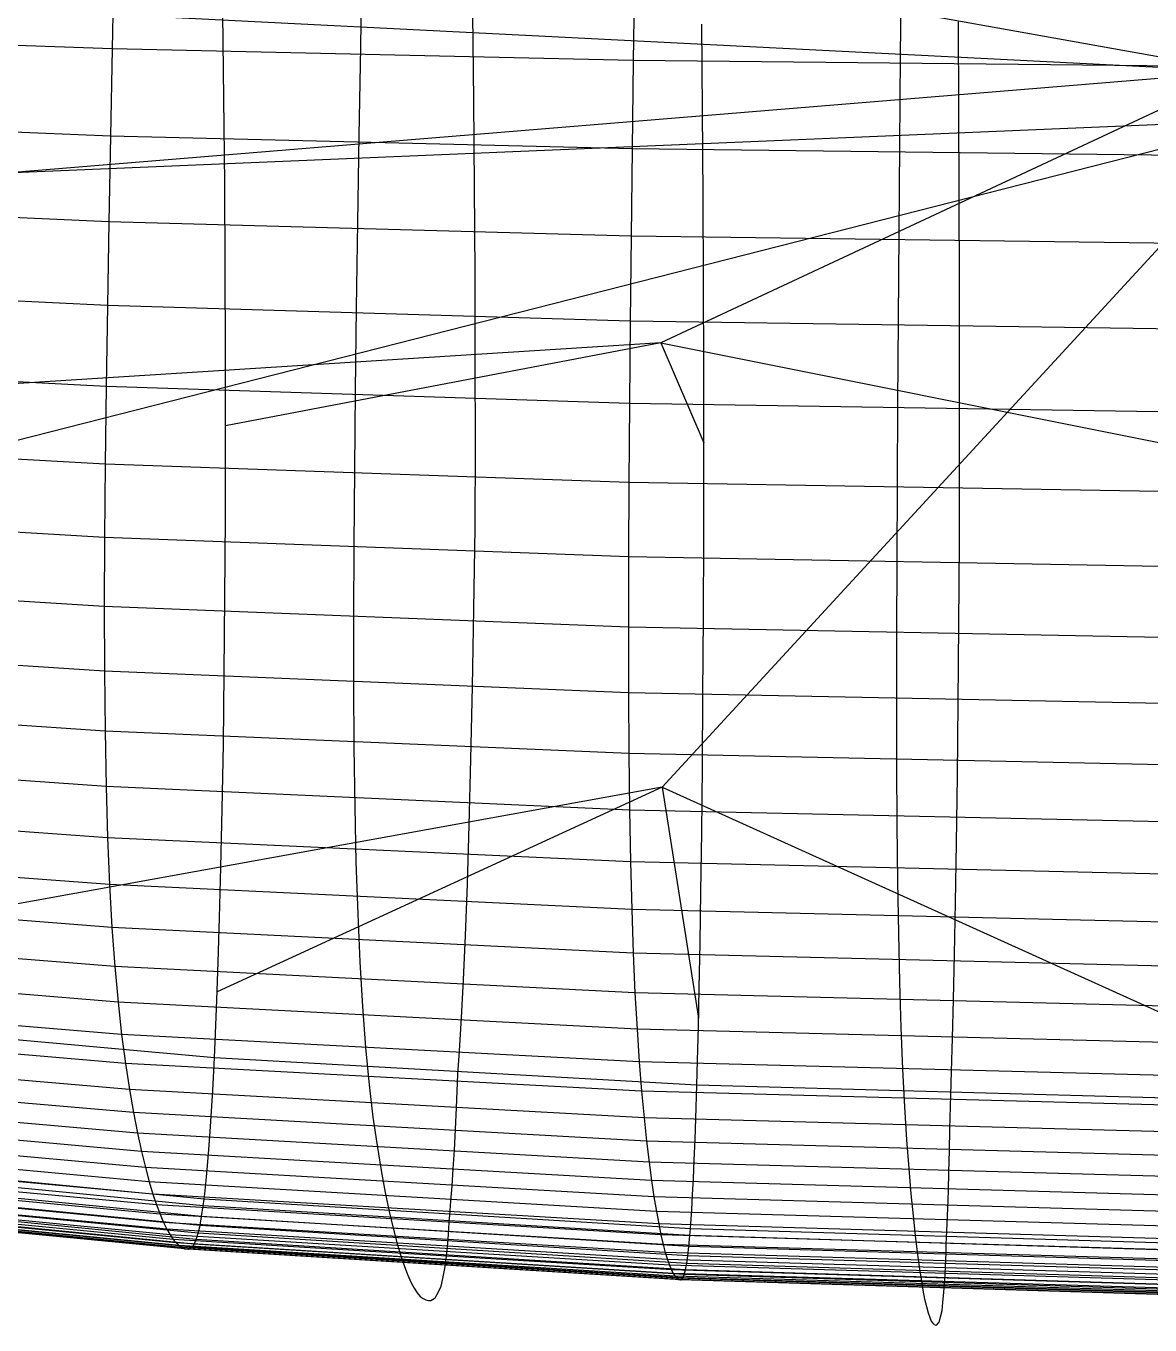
# Model space of a CAD drawing. Extents: x -449 to 449, y -4 to 308.
# Drawn here: x -146.2 to -32.3, y -3 to 128.7 of the extents above; entities that cross this region are included whole.
import ezdxf

# ---------------------------------------------------------------- set-up
doc = ezdxf.new("R2010")
doc.units = 0

msp = doc.modelspace()

# ---------------------------------------------------------------- linework, layer by layer
at = {"layer": 'default', "color": 8, "linetype": 'CONTINUOUS'}
for p, q in [((-23.129, 124.029, 685.023), (-327.154, 178.632, 361.919)), ((-23.129, 124.029, 685.023), (-296.885, 137.91, 302)), ((-23.129, 124.029, 685.023), (-214.311, 108.321, 233.045)), ((-23.129, 124.029, 685.023), (-81.889, 96.551, 188.24)), ((-81.889, 96.551, 188.24), (-172.737, 90.819, 42.414)), ((-81.889, 96.551, 188.24), (-125.988, 88.157, 30.906)), ((-81.889, 96.551, 188.24), (-26.773, 85.523, 18.673)), ((-81.889, 96.551, 188.24), (-77.528, 86.416, 22.924))]:
    msp.add_line(p, q, dxfattribs=at)
at = {"layer": 'default', "color": 5, "linetype": 'CONTINUOUS'}
for p, q in [((-137.289, 135.281, -22.538), (-137.484, 126.352, -23.461)), ((-84.558, 134.258, -32.17), (-84.678, 125.184, -33.115)), ((-137.484, 126.352, -23.461), (-188.18, 128.149, -9.532)), ((-137.484, 126.352, -23.461), (-137.664, 117.521, -24.312)), ((-84.678, 125.184, -33.115), (-137.484, 126.352, -23.461)), ((-84.678, 125.184, -33.115), (-84.789, 116.211, -33.985)), ((-29.218, 124.587, -38.249), (-84.678, 125.184, -33.115)), ((-137.664, 117.521, -24.312), (-188.424, 119.532, -10.355)), ((-137.664, 117.521, -24.312), (-137.829, 108.832, -25.093)), ((-84.789, 116.211, -33.985), (-137.664, 117.521, -24.312)), ((-84.789, 116.211, -33.985), (-84.891, 107.381, -34.783)), ((-29.255, 115.539, -39.129), (-84.789, 116.211, -33.985)), ((-137.829, 108.832, -25.093), (-188.649, 111.053, -11.109)), ((-137.829, 108.832, -25.093), (-137.975, 100.344, -25.782)), ((-84.891, 107.381, -34.783), (-137.829, 108.832, -25.093)), ((-84.891, 107.381, -34.783), (-84.981, 98.756, -35.486)), ((-29.29, 106.636, -39.935), (-84.891, 107.381, -34.783)), ((-137.975, 100.344, -25.782), (-188.847, 102.77, -11.776)), ((-137.975, 100.344, -25.782), (-138.097, 92.128, -26.359)), ((-84.981, 98.756, -35.486), (-137.975, 100.344, -25.782)), ((-84.981, 98.756, -35.486), (-85.056, 90.408, -36.075)), ((-29.321, 97.94, -40.646), (-84.981, 98.756, -35.486)), ((-138.097, 92.128, -26.359), (-189.014, 94.753, -12.336)), ((-138.097, 92.128, -26.359), (-138.191, 84.27, -26.804)), ((-85.056, 90.408, -36.075), (-138.097, 92.128, -26.359)), ((-85.056, 90.408, -36.075), (-85.114, 82.422, -36.528)), ((-29.346, 89.522, -41.241), (-85.056, 90.408, -36.075)), ((-138.191, 84.27, -26.804), (-189.142, 87.084, -12.769)), ((-138.191, 84.27, -26.804), (-138.255, 76.826, -27.106)), ((-85.114, 82.422, -36.528), (-138.191, 84.27, -26.804)), ((-85.114, 82.422, -36.528), (-85.153, 74.858, -36.834)), ((-29.366, 81.471, -41.697), (-85.114, 82.422, -36.528)), ((-138.255, 76.826, -27.106), (-189.23, 79.82, -13.066)), ((-138.255, 76.826, -27.106), (-138.282, 69.831, -27.234)), ((-85.153, 74.858, -36.834), (-138.255, 76.826, -27.106)), ((-85.153, 74.858, -36.834), (-85.169, 67.751, -36.96)), ((-29.379, 73.844, -42.004), (-85.153, 74.858, -36.834)), ((-138.282, 69.831, -27.234), (-189.269, 72.993, -13.194)), ((-138.282, 69.831, -27.234), (-138.268, 63.292, -27.167)), ((-85.169, 67.751, -36.96), (-138.282, 69.831, -27.234)), ((-85.169, 67.751, -36.96), (-85.159, 61.106, -36.886)), ((-29.384, 66.678, -42.129), (-85.169, 67.751, -36.96)), ((-138.268, 63.292, -27.167), (-189.251, 66.611, -13.136)), ((-138.268, 63.292, -27.167), (-138.208, 57.212, -26.883)), ((-85.159, 61.106, -36.886), (-138.268, 63.292, -27.167)), ((-138.208, 57.212, -26.883), (-189.172, 60.677, -12.871)), ((-85.159, 61.106, -36.886), (-85.121, 54.928, -36.589)), ((-29.381, 59.979, -42.052), (-85.159, 61.106, -36.886)), ((-138.208, 57.212, -26.883), (-138.102, 51.588, -26.382)), ((-85.121, 54.928, -36.589), (-138.208, 57.212, -26.883)), ((-138.102, 51.588, -26.382), (-189.032, 55.189, -12.398)), ((-85.121, 54.928, -36.589), (-85.055, 49.215, -36.069)), ((-29.368, 53.75, -41.748), (-85.121, 54.928, -36.589)), ((-138.102, 51.588, -26.382), (-137.948, 46.407, -25.654)), ((-85.055, 49.215, -36.069), (-138.102, 51.588, -26.382)), ((-137.948, 46.407, -25.654), (-188.826, 50.131, -11.706)), ((-85.055, 49.215, -36.069), (-84.959, 43.95, -35.315)), ((-29.345, 47.99, -41.217), (-85.055, 49.215, -36.069)), ((-137.948, 46.407, -25.654), (-137.749, 41.657, -24.711)), ((-84.959, 43.95, -35.315), (-137.948, 46.407, -25.654)), ((-137.749, 41.657, -24.711), (-188.56, 45.495, -10.809)), ((-84.959, 43.95, -35.315), (-84.835, 39.125, -34.34)), ((-29.312, 42.682, -40.449), (-84.959, 43.95, -35.315)), ((-137.504, 37.312, -23.556), (-188.232, 41.254, -9.709)), ((-137.749, 41.657, -24.711), (-137.504, 37.312, -23.556)), ((-84.835, 39.125, -34.34), (-137.749, 41.657, -24.711)), ((-84.835, 39.125, -34.34), (-84.682, 34.711, -33.147)), ((-29.269, 37.817, -39.457), (-84.835, 39.125, -34.34)), ((-137.216, 33.352, -22.194), (-187.847, 37.387, -8.411)), ((-137.504, 37.312, -23.556), (-137.216, 33.352, -22.194)), ((-84.682, 34.711, -33.147), (-137.504, 37.312, -23.556)), ((-84.682, 34.711, -33.147), (-84.503, 30.687, -31.741)), ((-29.217, 33.368, -38.243), (-84.682, 34.711, -33.147)), ((-136.887, 29.744, -20.639), (-187.405, 33.865, -6.927)), ((-137.216, 33.352, -22.194), (-136.887, 29.744, -20.639)), ((-84.503, 30.687, -31.741), (-137.216, 33.352, -22.194)), ((-136.524, 26.477, -18.921), (-186.918, 30.674, -5.288)), ((-84.503, 30.687, -31.741), (-84.298, 27.023, -30.136)), ((-29.156, 29.312, -36.814), (-84.503, 30.687, -31.741)), ((-136.887, 29.744, -20.639), (-136.524, 26.477, -18.921)), ((-84.298, 27.023, -30.136), (-136.887, 29.744, -20.639)), ((-136.138, 23.535, -17.093), (-186.399, 27.802, -3.542)), ((-136.524, 26.477, -18.921), (-136.138, 23.535, -17.093)), ((-84.072, 23.704, -28.363), (-136.524, 26.477, -18.921)), ((-84.298, 27.023, -30.136), (-84.072, 23.704, -28.363)), ((-29.086, 25.618, -35.183), (-84.298, 27.023, -30.136)), ((-135.737, 20.898, -15.196), (-185.861, 25.225, -1.732)), ((-84.072, 23.704, -28.363), (-83.831, 20.717, -26.478)), ((-29.009, 22.272, -33.381), (-84.072, 23.704, -28.363)), ((-135.331, 18.55, -13.277), (-185.316, 22.932, 0.101)), ((-136.138, 23.535, -17.093), (-135.737, 20.898, -15.196)), ((-83.831, 20.717, -26.478), (-136.138, 23.535, -17.093)), ((-134.923, 16.461, -11.35), (-184.769, 20.892, 1.941)), ((-135.737, 20.898, -15.196), (-135.331, 18.55, -13.277)), ((-83.582, 18.038, -24.522), (-135.737, 20.898, -15.196)), ((-83.831, 20.717, -26.478), (-83.582, 18.038, -24.522)), ((-28.926, 19.261, -31.466), (-83.831, 20.717, -26.478)), ((-134.52, 14.613, -9.441), (-184.227, 19.086, 3.765)), ((-135.331, 18.55, -13.277), (-134.923, 16.461, -11.35)), ((-83.329, 15.654, -22.544), (-135.331, 18.55, -13.277)), ((-134.122, 12.984, -7.563), (-183.693, 17.494, 5.56)), ((-83.582, 18.038, -24.522), (-83.329, 15.654, -22.544)), ((-28.841, 16.561, -29.479), (-83.582, 18.038, -24.522)), ((-133.735, 11.548, -5.73), (-183.173, 16.092, 7.31)), ((-134.923, 16.461, -11.35), (-134.52, 14.613, -9.441)), ((-83.076, 13.533, -20.557), (-134.923, 16.461, -11.35)), ((-133.356, 10.292, -3.939), (-182.664, 14.864, 9.022)), ((-134.52, 14.613, -9.441), (-134.122, 12.984, -7.563)), ((-82.825, 11.657, -18.589), (-134.52, 14.613, -9.441)), ((-83.329, 15.654, -22.544), (-83.076, 13.533, -20.557)), ((-28.755, 14.158, -27.468), (-83.329, 15.654, -22.544)), ((-132.988, 9.197, -2.199), (-182.17, 13.793, 10.684)), ((-128.262, 9.112, 20.149), (-175.817, 13.687, 32.052)), ((-83.076, 13.533, -20.557), (-82.825, 11.657, -18.589)), ((-28.668, 12.021, -25.45), (-83.076, 13.533, -20.557)), ((-132.628, 8.245, -0.498), (-181.686, 12.863, 12.31)), ((-132.278, 7.427, 1.161), (-181.215, 12.063, 13.895)), ((-128.417, 8.032, 19.419), (-176.025, 12.634, 31.353)), ((-134.122, 12.984, -7.563), (-133.735, 11.548, -5.73)), ((-82.578, 10.002, -16.652), (-134.122, 12.984, -7.563)), ((-131.937, 6.737, 2.772), (-180.757, 11.387, 15.434)), ((-131.608, 6.166, 4.33), (-180.315, 10.828, 16.924)), ((-128.763, 6.327, 17.781), (-176.491, 10.971, 29.785)), ((-128.581, 7.104, 18.642), (-176.246, 11.729, 30.609)), ((-133.735, 11.548, -5.73), (-133.356, 10.292, -3.939)), ((-82.337, 8.545, -14.763), (-133.735, 11.548, -5.73)), ((-82.825, 11.657, -18.589), (-82.578, 10.002, -16.652)), ((-28.582, 10.13, -23.45), (-82.825, 11.657, -18.589)), ((-131.291, 5.709, 5.825), (-179.89, 10.381, 18.353)), ((-130.984, 5.354, 7.278), (-179.477, 10.033, 19.742)), ((-130.692, 5.08, 8.662), (-179.084, 9.765, 21.065)), ((-130.393, 4.88, 10.073), (-178.682, 9.568, 22.414)), ((-130.141, 4.739, 11.267), (-178.343, 9.428, 23.555)), ((-129.782, 4.699, 12.964), (-177.861, 9.388, 25.178)), ((-129.753, 4.71, 13.098), (-177.823, 9.398, 25.306)), ((-129.353, 4.915, 14.99), (-177.285, 9.597, 27.115)), ((-129.177, 5.231, 15.824), (-177.048, 9.904, 27.913)), ((-128.96, 5.704, 16.852), (-176.755, 10.364, 28.897)), ((-133.356, 10.292, -3.939), (-132.988, 9.197, -2.199)), ((-82.101, 7.27, -12.917), (-133.356, 10.292, -3.939)), ((-128.262, 9.112, 20.149), (-128.179, 9.785, 20.542)), ((-82.578, 10.002, -16.652), (-82.337, 8.545, -14.763)), ((-28.498, 8.463, -21.483), (-82.578, 10.002, -16.652)), ((-132.988, 9.197, -2.199), (-132.628, 8.245, -0.498)), ((-81.872, 6.159, -11.124), (-132.988, 9.197, -2.199)), ((-132.628, 8.245, -0.498), (-132.278, 7.427, 1.161)), ((-81.649, 5.193, -9.37), (-132.628, 8.245, -0.498)), ((-128.581, 7.104, 18.642), (-128.417, 8.032, 19.419)), ((-128.417, 8.032, 19.419), (-128.262, 9.112, 20.149)), ((-79.031, 4.991, 11.149), (-128.417, 8.032, 19.419)), ((-78.935, 6.089, 11.9), (-128.262, 9.112, 20.149)), ((-82.337, 8.545, -14.763), (-82.101, 7.27, -12.917)), ((-28.415, 6.994, -19.564), (-82.337, 8.545, -14.763)), ((-132.278, 7.427, 1.161), (-131.937, 6.737, 2.772)), ((-81.431, 4.363, -7.661), (-132.278, 7.427, 1.161)), ((-131.937, 6.737, 2.772), (-131.608, 6.166, 4.33)), ((-81.219, 3.663, -6.001), (-131.937, 6.737, 2.772)), ((-128.763, 6.327, 17.781), (-128.581, 7.104, 18.642)), ((-79.133, 4.048, 10.349), (-128.581, 7.104, 18.642)), ((-82.101, 7.27, -12.917), (-81.872, 6.159, -11.124)), ((-28.335, 5.71, -17.689), (-82.101, 7.27, -12.917)), ((-78.935, 6.089, 11.9), (-78.883, 6.774, 12.304)), ((-131.608, 6.166, 4.33), (-131.291, 5.709, 5.825)), ((-81.014, 3.084, -4.395), (-131.608, 6.166, 4.33)), ((-131.291, 5.709, 5.825), (-130.984, 5.354, 7.278)), ((-80.817, 2.621, -2.854), (-131.291, 5.709, 5.825)), ((-130.984, 5.354, 7.278), (-130.692, 5.08, 8.662)), ((-80.626, 2.261, -1.357), (-130.984, 5.354, 7.278)), ((-129.177, 5.231, 15.824), (-128.96, 5.704, 16.852)), ((-128.96, 5.704, 16.852), (-128.763, 6.327, 17.781)), ((-79.368, 2.624, 8.506), (-128.96, 5.704, 16.852)), ((-79.246, 3.257, 9.462), (-128.763, 6.327, 17.781)), ((-81.872, 6.159, -11.124), (-81.649, 5.193, -9.37)), ((-28.256, 4.59, -15.868), (-81.872, 6.159, -11.124)), ((-79.031, 4.991, 11.149), (-78.935, 6.089, 11.9)), ((-27.252, 4.529, 7.513), (-78.935, 6.089, 11.9)), ((-130.692, 5.08, 8.662), (-130.393, 4.88, 10.073)), ((-80.444, 1.984, 0.069), (-130.692, 5.08, 8.662)), ((-130.393, 4.88, 10.073), (-130.141, 4.739, 11.267)), ((-80.259, 1.782, 1.523), (-130.393, 4.88, 10.073)), ((-130.141, 4.739, 11.267), (-129.782, 4.699, 12.964)), ((-80.102, 1.639, 2.752), (-130.141, 4.739, 11.267)), ((-129.782, 4.699, 12.964), (-129.753, 4.71, 13.098)), ((-79.879, 1.6, 4.501), (-129.782, 4.699, 12.964)), ((-129.753, 4.71, 13.098), (-129.353, 4.915, 14.99)), ((-79.861, 1.611, 4.639), (-129.753, 4.71, 13.098)), ((-129.353, 4.915, 14.99), (-129.177, 5.231, 15.824)), ((-79.613, 1.821, 6.588), (-129.353, 4.915, 14.99)), ((-79.503, 2.142, 7.447), (-129.177, 5.231, 15.824)), ((-81.649, 5.193, -9.37), (-81.431, 4.363, -7.661)), ((-28.18, 3.617, -14.086), (-81.649, 5.193, -9.37)), ((-81.431, 4.363, -7.661), (-81.219, 3.663, -6.001)), ((-28.105, 2.781, -12.35), (-81.431, 4.363, -7.661)), ((-79.246, 3.257, 9.462), (-79.133, 4.048, 10.349)), ((-79.133, 4.048, 10.349), (-79.031, 4.991, 11.149)), ((-27.32, 2.471, 5.938), (-79.133, 4.048, 10.349)), ((-27.285, 3.422, 6.751), (-79.031, 4.991, 11.149)), ((-81.219, 3.663, -6.001), (-81.014, 3.084, -4.395)), ((-28.033, 2.076, -10.664), (-81.219, 3.663, -6.001)), ((-81.014, 3.084, -4.395), (-80.817, 2.621, -2.854)), ((-27.963, 1.492, -9.033), (-81.014, 3.084, -4.395)), ((-79.368, 2.624, 8.506), (-79.246, 3.257, 9.462)), ((-27.359, 1.673, 5.038), (-79.246, 3.257, 9.462)), ((-80.817, 2.621, -2.854), (-80.626, 2.261, -1.357)), ((-27.896, 1.026, -7.469), (-80.817, 2.621, -2.854)), ((-80.626, 2.261, -1.357), (-80.444, 1.984, 0.069)), ((-27.83, 0.664, -5.948), (-80.626, 2.261, -1.357)), ((-80.444, 1.984, 0.069), (-80.259, 1.782, 1.523)), ((-27.768, 0.386, -4.5), (-80.444, 1.984, 0.069)), ((-80.259, 1.782, 1.523), (-80.102, 1.639, 2.752)), ((-27.705, 0.182, -3.023), (-80.259, 1.782, 1.523)), ((-80.102, 1.639, 2.752), (-79.879, 1.6, 4.501)), ((-27.651, 0.038, -1.775), (-80.102, 1.639, 2.752)), ((-79.879, 1.6, 4.501), (-79.861, 1.611, 4.639)), ((-27.575, 0, 0.001), (-79.879, 1.6, 4.501)), ((-79.861, 1.611, 4.639), (-79.613, 1.821, 6.588)), ((-27.569, 0.011, 0.141), (-79.861, 1.611, 4.639)), ((-79.613, 1.821, 6.588), (-79.503, 2.142, 7.447)), ((-27.484, 0.224, 2.12), (-79.613, 1.821, 6.588)), ((-79.503, 2.142, 7.447), (-79.368, 2.624, 8.506)), ((-27.446, 0.548, 2.993), (-79.503, 2.142, 7.447)), ((-27.4, 1.034, 4.068), (-79.368, 2.624, 8.506))]:
    msp.add_line(p, q, dxfattribs=at)
at = {"layer": 'default', "color": 4, "linetype": 'CONTINUOUS'}
for p, q in [((-112.169, 135.566, -34.604), (-112.331, 126.517, -35.547)), ((-57.534, 134.819, -42.332), (-57.619, 125.658, -43.292)), ((-100.83, 121.118, 32.667), (-100.921, 129.872, 32.11)), ((-51.685, 120.225, 26.816), (-51.73, 129.087, 26.242)), ((-112.331, 126.517, -35.547), (-112.477, 117.565, -36.417)), ((-57.619, 125.658, -43.292), (-57.693, 116.595, -44.177)), ((-100.762, 112.367, 33.097), (-100.83, 121.118, 32.667)), ((-51.653, 111.363, 27.24), (-51.685, 120.225, 26.816)), ((-112.477, 117.565, -36.417), (-112.618, 108.749, -37.214)), ((-57.693, 116.595, -44.177), (-57.768, 107.67, -44.988)), ((-100.71, 103.611, 33.386), (-100.762, 112.367, 33.097)), ((-51.624, 102.5, 27.541), (-51.653, 111.363, 27.24)), ((-112.618, 108.749, -37.214), (-112.744, 100.12, -37.919)), ((-57.768, 107.67, -44.988), (-57.836, 98.934, -45.705)), ((-100.683, 94.88, 33.544), (-100.71, 103.611, 33.386)), ((-51.61, 93.66, 27.707), (-51.624, 102.5, 27.541)), ((-112.744, 100.12, -37.919), (-112.851, 91.746, -38.51)), ((-57.836, 98.934, -45.705), (-57.894, 90.457, -46.305)), ((-100.676, 86.237, 33.571), (-100.683, 94.88, 33.544)), ((-51.605, 84.91, 27.741), (-51.61, 93.66, 27.707)), ((-112.851, 91.746, -38.51), (-112.933, 83.713, -38.967)), ((-57.894, 90.457, -46.305), (-57.939, 82.323, -46.768)), ((-100.709, 77.764, 33.393), (-100.676, 86.237, 33.571)), ((-51.623, 76.333, 27.562), (-51.605, 84.91, 27.741)), ((-112.933, 83.713, -38.967), (-113, 76.065, -39.276)), ((-57.939, 82.323, -46.768), (-57.981, 74.578, -47.081)), ((-100.824, 69.564, 32.695), (-100.709, 77.764, 33.393)), ((-113, 76.065, -39.276), (-113.034, 68.822, -39.404)), ((-51.681, 68.031, 26.842), (-51.623, 76.333, 27.562)), ((-57.981, 74.578, -47.081), (-58.005, 67.242, -47.209)), ((-113.034, 68.822, -39.404), (-113.036, 61.985, -39.328)), ((-100.963, 61.733, 31.865), (-100.824, 69.564, 32.695)), ((-58.005, 67.242, -47.209), (-58.013, 60.317, -47.129)), ((-51.753, 60.102, 25.989), (-51.681, 68.031, 26.842)), ((-113.036, 61.985, -39.328), (-112.991, 55.56, -39.021)), ((-101.122, 54.379, 30.91), (-100.963, 61.733, 31.865)), ((-58.013, 60.317, -47.129), (-57.993, 53.806, -46.811)), ((-51.833, 52.657, 25.007), (-51.753, 60.102, 25.989)), ((-112.991, 55.56, -39.021), (-112.91, 49.543, -38.474)), ((-101.298, 47.671, 29.844), (-101.122, 54.379, 30.91)), ((-57.993, 53.806, -46.811), (-57.957, 47.707, -46.248)), ((-51.922, 45.866, 23.909), (-51.833, 52.657, 25.007)), ((-112.91, 49.543, -38.474), (-112.777, 43.92, -37.672)), ((-101.483, 41.71, 28.691), (-101.298, 47.671, 29.844)), ((-57.957, 47.707, -46.248), (-57.89, 42.006, -45.423)), ((-52.013, 39.831, 22.724), (-51.922, 45.866, 23.909)), ((-112.777, 43.92, -37.672), (-112.604, 38.689, -36.618)), ((-101.676, 36.512, 27.515), (-101.483, 41.71, 28.691)), ((-57.89, 42.006, -45.423), (-57.804, 36.702, -44.339)), ((-52.109, 34.569, 21.514), (-52.013, 39.831, 22.724)), ((-112.604, 38.689, -36.618), (-112.387, 33.82, -35.305)), ((-101.873, 32.018, 26.319), (-101.676, 36.512, 27.515)), ((-57.804, 36.702, -44.339), (-57.693, 31.763, -42.991)), ((-52.209, 30.019, 20.283), (-52.109, 34.569, 21.514)), ((-112.387, 33.82, -35.305), (-112.121, 29.308, -33.734)), ((-102.071, 28.144, 25.126), (-101.873, 32.018, 26.319)), ((-57.693, 31.763, -42.991), (-57.556, 27.183, -41.376)), ((-112.121, 29.308, -33.734), (-111.809, 25.15, -31.919)), ((-52.31, 26.098, 19.054), (-52.209, 30.019, 20.283)), ((-102.278, 24.803, 23.883), (-102.071, 28.144, 25.126)), ((-57.556, 27.183, -41.376), (-57.391, 22.963, -39.512)), ((-111.809, 25.15, -31.919), (-111.455, 21.37, -29.91)), ((-52.415, 22.717, 17.773), (-52.31, 26.098, 19.054)), ((-102.463, 22.424, 22.78), (-102.278, 24.803, 23.883)), ((-102.598, 19.02, 21.985), (-102.463, 22.424, 22.78)), ((-57.391, 22.963, -39.512), (-57.201, 19.127, -37.447)), ((-52.51, 20.31, 16.634), (-52.415, 22.717, 17.773)), ((-111.455, 21.37, -29.91), (-111.053, 18.083, -27.615)), ((-52.58, 16.863, 15.828), (-52.51, 20.31, 16.634)), ((-102.695, 16.867, 21.405), (-102.598, 19.02, 21.985)), ((-57.201, 19.127, -37.447), (-56.985, 15.793, -35.085)), ((-111.053, 18.083, -27.615), (-110.633, 15.213, -25.211)), ((-102.804, 14.751, 20.762), (-102.695, 16.867, 21.405)), ((-52.629, 14.682, 15.236), (-52.58, 16.863, 15.828)), ((-110.633, 15.213, -25.211), (-110.22, 12.68, -22.822)), ((-102.916, 12.848, 20.099), (-102.804, 14.751, 20.762)), ((-56.985, 15.793, -35.085), (-56.76, 12.885, -32.612)), ((-52.686, 12.539, 14.58), (-52.629, 14.682, 15.236)), ((-110.22, 12.68, -22.822), (-109.807, 10.468, -20.43)), ((-103.032, 11.125, 19.415), (-102.916, 12.848, 20.099)), ((-56.76, 12.885, -32.612), (-56.542, 10.317, -30.155)), ((-52.743, 10.611, 13.903), (-52.686, 12.539, 14.58)), ((-103.152, 9.561, 18.703), (-103.032, 11.125, 19.415)), ((-52.803, 8.865, 13.203), (-52.743, 10.611, 13.903)), ((-109.807, 10.468, -20.43), (-109.406, 8.524, -18.092)), ((-103.273, 8.15, 17.974), (-103.152, 9.561, 18.703)), ((-56.542, 10.317, -30.155), (-56.324, 8.077, -27.696)), ((-109.406, 8.524, -18.092), (-109.011, 6.852, -15.799)), ((-103.328, 7.553, 17.628), (-103.273, 8.15, 17.974)), ((-56.324, 8.077, -27.696), (-56.113, 6.109, -25.294)), ((-52.864, 7.28, 12.475), (-52.803, 8.865, 13.203)), ((-109.011, 6.852, -15.799), (-108.634, 5.385, -13.581)), ((-103.468, 5.274, 16.88), (-103.368, 6.674, 17.424)), ((-103.368, 6.674, 17.424), (-103.328, 7.553, 17.628)), ((-52.925, 5.85, 11.73), (-52.864, 7.28, 12.475)), ((-108.634, 5.385, -13.581), (-108.262, 4.135, -11.408)), ((-103.601, 3.958, 16.125), (-103.468, 5.274, 16.88)), ((-56.113, 6.109, -25.294), (-55.905, 4.417, -22.937)), ((-52.952, 5.244, 11.376), (-52.925, 5.85, 11.73)), ((-108.262, 4.135, -11.408), (-107.907, 3.05, -9.313)), ((-103.767, 2.77, 15.154), (-103.601, 3.958, 16.125)), ((-55.905, 4.417, -22.937), (-55.71, 2.933, -20.659)), ((-53.029, 2.915, 10.633), (-52.974, 4.34, 11.187)), ((-52.974, 4.34, 11.187), (-52.952, 5.244, 11.376)), ((-107.907, 3.05, -9.313), (-107.557, 2.142, -7.255)), ((-103.967, 1.744, 13.993), (-103.767, 2.77, 15.154)), ((-55.71, 2.933, -20.659), (-55.515, 1.669, -18.427)), ((-53.101, 1.574, 9.86), (-53.029, 2.915, 10.633)), ((-107.557, 2.142, -7.255), (-107.217, 1.385, -5.253)), ((-107.217, 1.385, -5.253), (-106.887, 0.772, -3.311)), ((-104.161, 0.951, 12.757), (-103.967, 1.744, 13.993)), ((-55.515, 1.669, -18.427), (-55.33, 0.573, -16.274)), ((-53.188, 0.36, 8.863), (-53.101, 1.574, 9.86)), ((-106.887, 0.772, -3.311), (-106.569, 0.279, -1.439)), ((-106.569, 0.279, -1.439), (-106.263, -0.071, 0.364)), ((-104.75, -0.224, 9.218), (-104.435, 0.32, 11.36)), ((-104.435, 0.32, 11.36), (-104.161, 0.951, 12.757)), ((-55.33, 0.573, -16.274), (-55.148, -0.345, -14.161)), ((-53.293, -0.689, 7.668), (-53.188, 0.36, 8.863)), ((-106.263, -0.071, 0.364), (-105.967, -0.298, 2.085)), ((-105.967, -0.298, 2.085), (-105.693, -0.432, 3.721)), ((-105.693, -0.432, 3.721), (-105.413, -0.479, 5.318)), ((-105.413, -0.479, 5.318), (-105.183, -0.477, 6.793)), ((-105.183, -0.477, 6.793), (-104.843, -0.273, 8.683)), ((-104.843, -0.273, 8.683), (-104.75, -0.224, 9.218)), ((-55.148, -0.345, -14.161), (-54.972, -1.108, -12.105)), ((-54.972, -1.108, -12.105), (-54.8, -1.726, -10.111)), ((-53.386, -1.499, 6.399), (-53.293, -0.689, 7.668)), ((-54.8, -1.726, -10.111), (-54.635, -2.222, -8.189)), ((-54.635, -2.222, -8.189), (-54.476, -2.573, -6.337)), ((-54.476, -2.573, -6.337), (-54.321, -2.799, -4.569)), ((-53.685, -2.705, 2.759), (-53.548, -2.146, 4.952)), ((-53.548, -2.146, 4.952), (-53.386, -1.499, 6.399)), ((-54.321, -2.799, -4.569), (-54.18, -2.932, -2.891)), ((-54.18, -2.932, -2.891), (-54.031, -2.974, -1.252)), ((-54.031, -2.974, -1.252), (-53.922, -2.969, 0.262)), ((-53.922, -2.969, 0.262), (-53.736, -2.756, 2.2)), ((-53.736, -2.756, 2.2), (-53.685, -2.705, 2.759))]:
    msp.add_line(p, q, dxfattribs=at)
at = {"layer": 'default', "color": 3, "linetype": 'CONTINUOUS'}
for p, q in [((-126.172, 121.335, 30.037), (-126.286, 129.924, 29.495)), ((-77.646, 120.128, 22.004), (-77.718, 128.854, 21.439)), ((-126.083, 112.757, 30.454), (-126.172, 121.335, 30.037)), ((-77.59, 111.412, 22.44), (-77.646, 120.128, 22.004)), ((-126.024, 104.177, 30.734), (-126.083, 112.757, 30.454)), ((-77.552, 102.694, 22.734), (-77.59, 111.412, 22.44)), ((-125.992, 95.617, 30.885), (-126.024, 104.177, 30.734)), ((-77.532, 93.996, 22.897), (-77.552, 102.694, 22.734)), ((-125.987, 87.142, 30.909), (-125.992, 95.617, 30.885)), ((-77.528, 85.385, 22.928), (-77.532, 93.996, 22.897)), ((-126.007, 78.838, 30.813), (-125.987, 87.142, 30.909)), ((-77.54, 76.947, 22.835), (-77.528, 85.385, 22.928)), ((-126.054, 70.795, 30.594), (-126.007, 78.838, 30.813)), ((-77.568, 68.774, 22.615), (-77.54, 76.947, 22.835)), ((-126.125, 63.109, 30.257), (-126.054, 70.795, 30.594)), ((-77.611, 60.964, 22.274), (-77.568, 68.774, 22.615)), ((-126.22, 55.889, 29.807), (-126.125, 63.109, 30.257)), ((-77.67, 53.627, 21.815), (-77.611, 60.964, 22.274)), ((-126.336, 49.298, 29.26), (-126.22, 55.889, 29.807)), ((-77.741, 46.929, 21.256), (-77.67, 53.627, 21.815)), ((-126.467, 43.424, 28.639), (-126.336, 49.298, 29.26)), ((-77.822, 40.961, 20.622), (-77.741, 46.929, 21.256)), ((-126.604, 38.281, 27.991), (-126.467, 43.424, 28.639)), ((-77.907, 35.734, 19.958), (-77.822, 40.961, 20.622)), ((-126.742, 33.812, 27.337), (-126.604, 38.281, 27.991)), ((-77.992, 31.193, 19.287), (-77.907, 35.734, 19.958)), ((-126.88, 29.937, 26.688), (-126.742, 33.812, 27.337)), ((-78.077, 27.255, 18.622), (-77.992, 31.193, 19.287)), ((-127.015, 26.557, 26.049), (-126.88, 29.937, 26.688)), ((-127.124, 24.117, 25.532), (-127.015, 26.557, 26.049)), ((-78.161, 23.82, 17.966), (-78.077, 27.255, 18.622)), ((-78.229, 21.34, 17.434), (-78.161, 23.82, 17.966))]:
    msp.add_line(p, q, dxfattribs=at)
at = {"layer": 'default', "color": 1, "linetype": 'CONTINUOUS'}
for p, q in [((-19.487, 119.171, 683.575), (-299.152, 107.405, 298.575)), ((-19.487, 119.171, 683.575), (-215.505, 69.232, 228.506)), ((-19.487, 119.171, 683.575), (-81.753, 51.517, 182.948)), ((-81.753, 51.517, 182.948), (-173.911, 34.835, 38.462)), ((-81.753, 51.517, 182.948), (-126.849, 30.789, 26.831)), ((-81.753, 51.517, 182.948), (-26.953, 26.745, 14.477)), ((-81.753, 51.517, 182.948), (-78.059, 28.12, 18.768)), ((-127.124, 24.117, 25.532), (-174.283, 28.325, 37.213)), ((-127.293, 20.776, 24.735), (-127.124, 24.117, 25.532)), ((-78.229, 21.34, 17.434), (-127.124, 24.117, 25.532)), ((-78.333, 17.945, 16.616), (-78.229, 21.34, 17.434)), ((-27.011, 19.908, 13.126), (-78.229, 21.34, 17.434)), ((-127.413, 18.69, 24.167), (-127.293, 20.776, 24.735)), ((-127.546, 16.64, 23.539), (-127.413, 18.69, 24.167)), ((-78.408, 15.824, 16.032), (-78.333, 17.945, 16.616)), ((-127.681, 14.811, 22.897), (-127.546, 16.64, 23.539)), ((-78.49, 13.742, 15.387), (-78.408, 15.824, 16.032)), ((-127.821, 13.164, 22.238), (-127.681, 14.811, 22.897)), ((-128.179, 9.785, 20.542), (-175.705, 14.344, 32.428)), ((-78.574, 11.882, 14.727), (-78.49, 13.742, 15.387)), ((-127.964, 11.679, 21.559), (-127.821, 13.164, 22.238)), ((-78.661, 10.208, 14.05), (-78.574, 11.882, 14.727)), ((-128.112, 10.333, 20.861), (-127.964, 11.679, 21.559)), ((-128.179, 9.785, 20.542), (-128.112, 10.333, 20.861)), ((-78.883, 6.774, 12.304), (-128.179, 9.785, 20.542)), ((-78.75, 8.699, 13.35), (-78.661, 10.208, 14.05)), ((-78.841, 7.33, 12.632), (-78.75, 8.699, 13.35)), ((-78.883, 6.774, 12.304), (-78.841, 7.33, 12.632)), ((-27.235, 5.22, 7.923), (-78.883, 6.774, 12.304))]:
    msp.add_line(p, q, dxfattribs=at)

doc.saveas('drawing.dxf')
